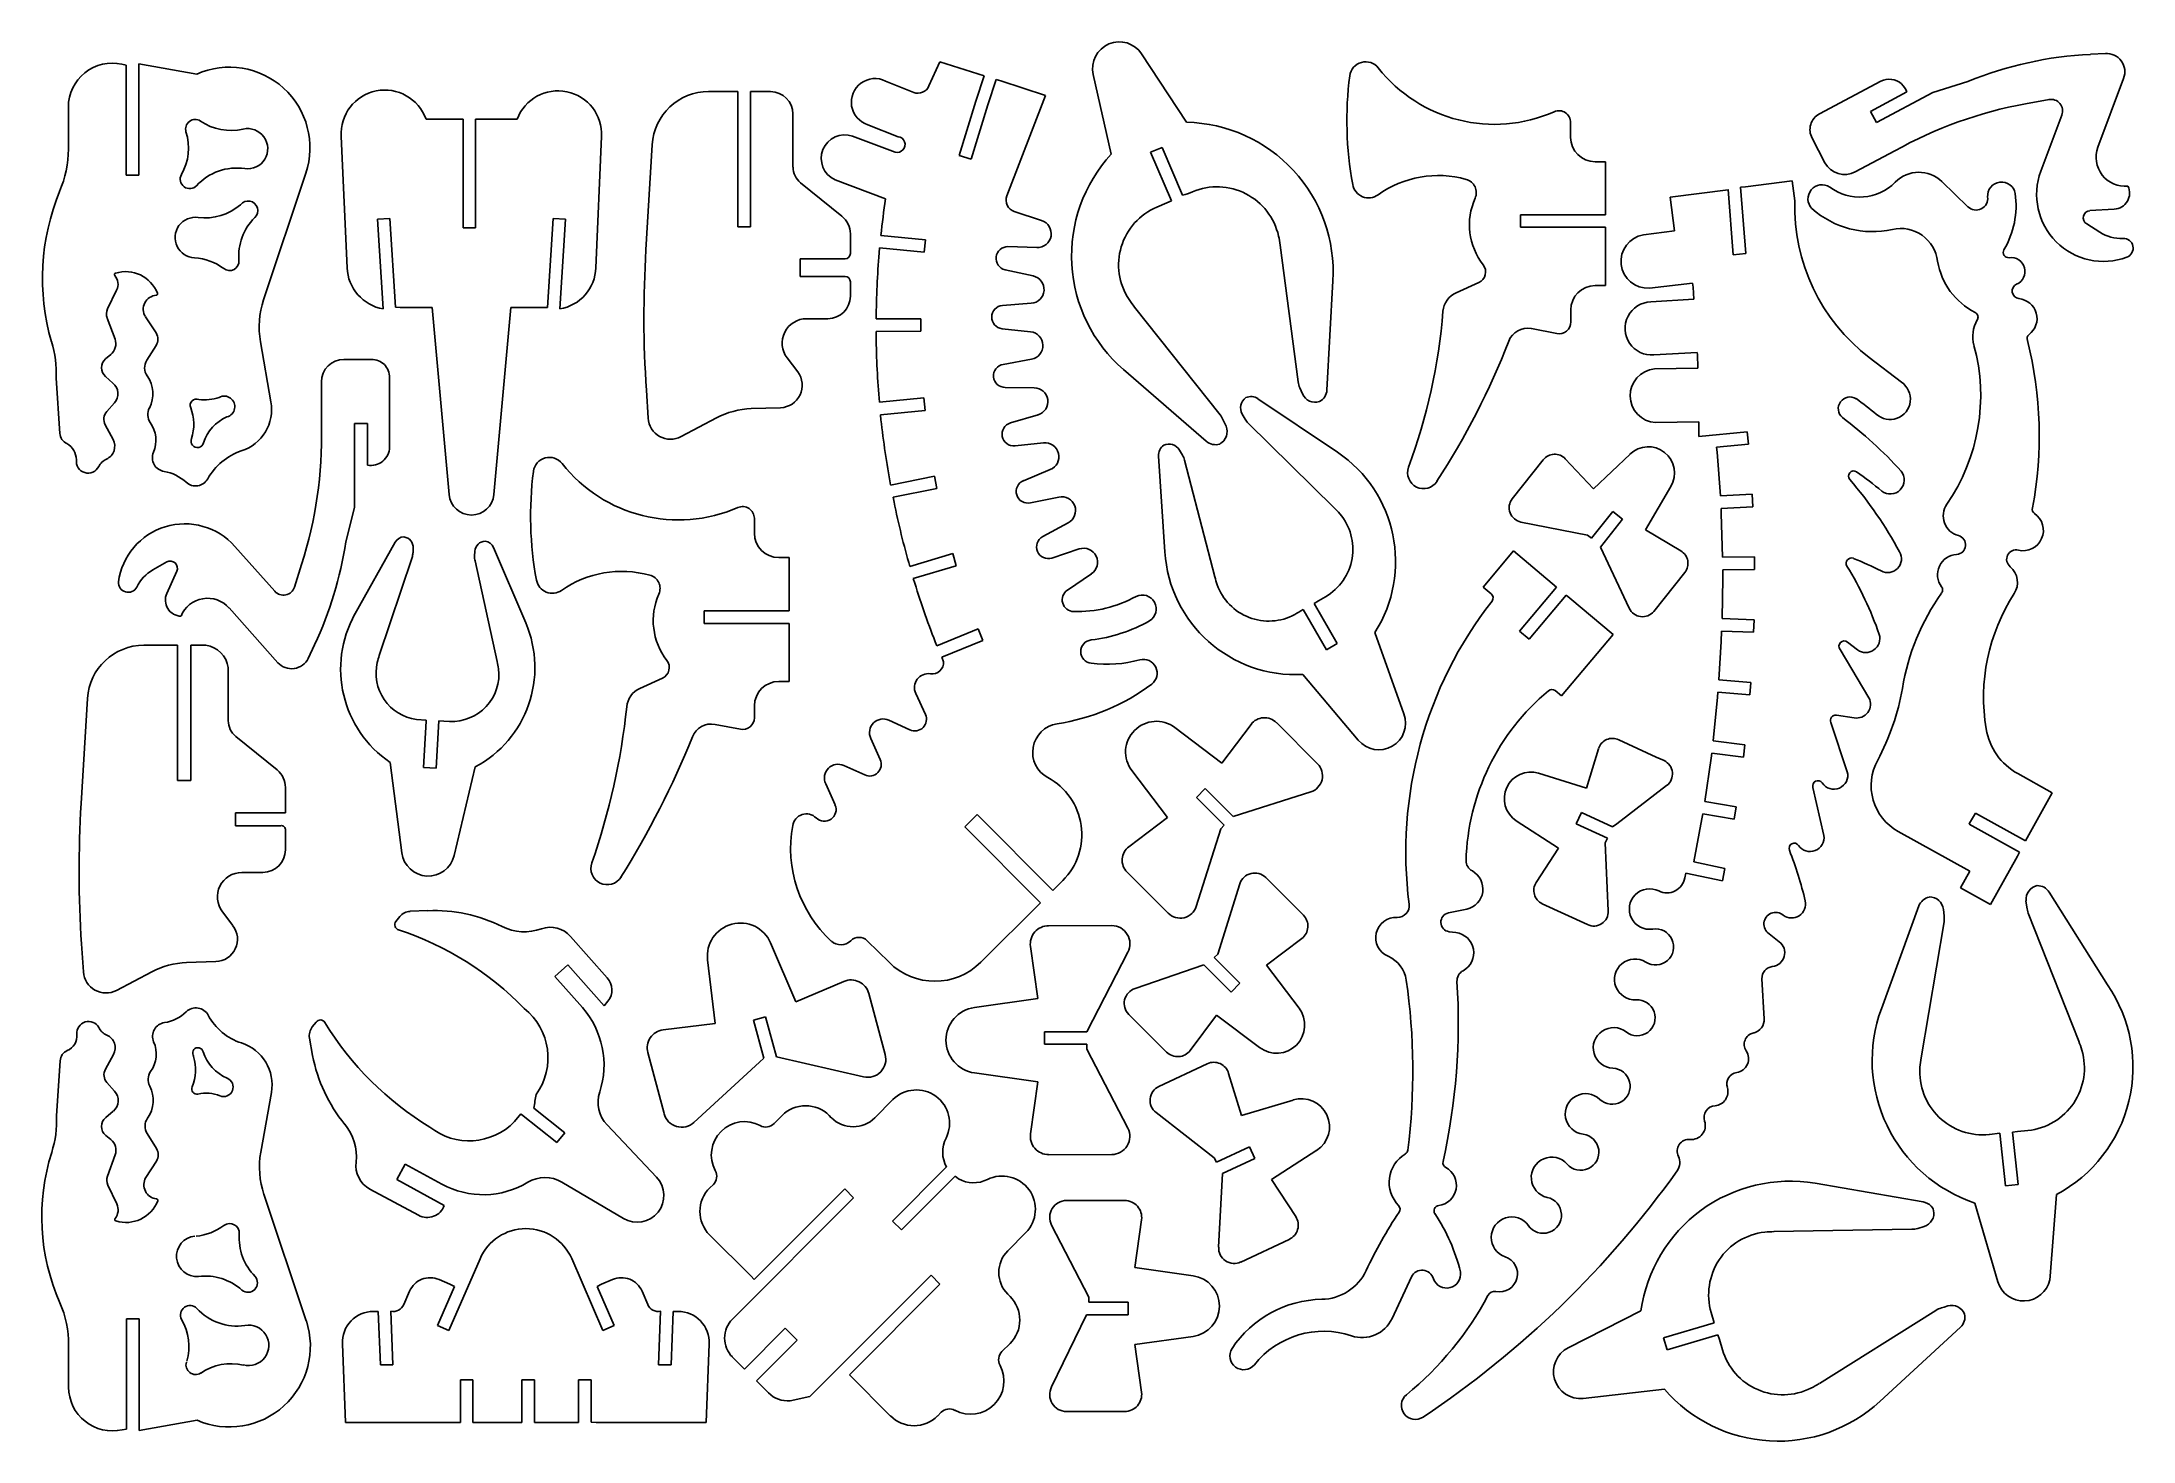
# Model space of a CAD drawing. Extents: x -4 to 498, y -170 to 167.
import ezdxf

# ---------------------------------------------------------------- set-up
doc = ezdxf.new("R2010")
doc.units = 0
doc.header["$MEASUREMENT"] = 0

msp = doc.modelspace()

# ---------------------------------------------------------------- linework, layer by layer
at = {"linetype": 'Continuous'}
for p, q in [((16.01, 160.92), (14.94, 161.1)), ((16.01, 134.45), (16.01, 160.92)), ((19.01, 161.22), (19.01, 134.45)), ((32.94, 158.76), (19.01, 161.22)), ((208.93, 155.89), (211.55, 161.73)), ((211.55, 161.73), (222.16, 158.32)), ((260.05, 163.59), (270.85, 147.17)), ((488.08, 163.5), (491.68, 163.69)), ((198.51, 157.06), (205.26, 154.34)), ((222.16, 158.32), (220.17, 152.22)), ((223.07, 151.37), (225.06, 157.46)), ((225.06, 157.46), (226.2, 157.09)), ((226.2, 157.09), (236.94, 153.61)), ((252.73, 139.5), (248.43, 158.67)), ((422.97, 149.19), (437.68, 157.02)), ((450.22, 154.36), (458.67, 156.97)), ((496.07, 157.69), (489.88, 141.17)), ((2.08, 150.83), (2.08, 140.73)), ((155.97, 154.56), (163.01, 154.56)), ((163.01, 154.56), (163.01, 122.03)), ((166.01, 122.03), (166.01, 154.53)), ((166.01, 154.53), (170.84, 154.53)), ((220.17, 152.22), (216.22, 139.21)), ((219.11, 138.33), (223.07, 151.37)), ((236.94, 153.61), (227.68, 129.46)), ((443.98, 154.48), (435.22, 149.76)), ((436.64, 147.09), (450.22, 154.36)), ((478.14, 152.63), (472.52, 151.59)), ((88.04, 147.93), (96.95, 147.93)), ((96.95, 147.93), (96.95, 121.78)), ((99.95, 121.78), (99.95, 147.93)), ((99.95, 147.93), (109.96, 147.93)), ((176.24, 149.16), (176.24, 136.4)), ((201.51, 143.7), (194.24, 146.57)), ((363.16, 147.08), (363.16, 143.54)), ((435.22, 149.76), (436.64, 147.09)), ((476.18, 135.39), (481.23, 148.91)), ((69.06, 112.21), (67.67, 143.76)), ((130.26, 143.76), (128.87, 112.21)), ((140.91, 116.51), (142.42, 141.77)), ((190.55, 143.82), (200.78, 140)), ((264.98, 141.14), (262.2, 139.94)), ((269.84, 129.68), (264.98, 141.14)), ((424.26, 137.45), (421.2, 143.32)), ((216.22, 139.21), (219.11, 138.33)), ((262.2, 139.94), (267.19, 128.25)), ((369.03, 137.67), (371.53, 137.67)), ((371.53, 137.67), (371.53, 124.91)), ((441.06, 140.29), (431.56, 135.23)), ((19.01, 134.45), (16.01, 134.45)), ((49.01, 104.51), (59.15, 134.92)), ((178.07, 132.61), (188.02, 124.56)), ((198.51, 128.76), (186.35, 133.34)), ((387.06, 129.17), (401.03, 130.9)), ((401.02, 131.03), (402.25, 115.34)), ((403.99, 131.54), (405.19, 131.63)), ((405.26, 115.62), (403.99, 131.54)), ((405.19, 131.63), (416.37, 133.12)), ((416.37, 133.12), (417.03, 128.26)), ((452.4, 132.9), (458.65, 126.83)), ((229.42, 125.73), (235.99, 123.58)), ((266.08, 127.78), (263.72, 126.8)), ((267.19, 128.25), (266.08, 127.78)), ((269.84, 129.68), (269.84, 129.68)), ((388.11, 121.09), (387.06, 129.17)), ((493.83, 126.3), (487.99, 125.92)), ((79.36, 124.05), (76.36, 123.87)), ((76.36, 123.87), (77.75, 102.3)), ((80.71, 102.75), (79.36, 124.05)), ((96.95, 121.78), (99.95, 121.78)), ((118.58, 124.05), (117.23, 102.67)), ((121.58, 123.87), (118.58, 124.05)), ((120.19, 102.3), (121.58, 123.87)), ((163.01, 122.03), (166.01, 122.03)), ((371.53, 124.91), (351.13, 124.91)), ((351.13, 124.91), (351.13, 121.94)), ((351.13, 121.94), (371.55, 121.94)), ((371.55, 121.94), (371.56, 120.74)), ((371.56, 120.74), (371.56, 107.92)), ((380.65, 120.11), (388.11, 121.09)), ((487.2, 122.76), (490.39, 120.74)), ((190.04, 120.36), (190.04, 115.62)), ((196.96, 115.75), (197.07, 116.95)), ((197.07, 116.95), (207.78, 115.93)), ((208.07, 118.94), (197.4, 119.95)), ((207.78, 115.93), (208.07, 118.94)), ((234.82, 117.05), (227.91, 117.27)), ((297.66, 84.77), (293.34, 117.61)), ((402.25, 115.34), (405.26, 115.62)), ((188.75, 114.33), (178.01, 114.33)), ((178.01, 114.33), (178.01, 110.13)), ((227.21, 111.71), (233.97, 110.22)), ((11.49, 102.3), (13.67, 106.81)), ((178.01, 110.13), (188.75, 110.13)), ((190.04, 108.83), (190.04, 105.36)), ((306.03, 109.02), (304.58, 82.78)), ((335.62, 106.18), (341.08, 108.65)), ((371.56, 107.92), (369.06, 107.92)), ((392.49, 108.46), (382.14, 107.32)), ((81.79, 102.65), (80.71, 102.75)), ((89.49, 102.65), (81.79, 102.65)), ((93.6, 57.68), (89.49, 102.65)), ((108.44, 102.65), (104.34, 57.68)), ((116.15, 102.65), (108.44, 102.65)), ((117.23, 102.67), (116.15, 102.65)), ((233.49, 103.66), (226.58, 103.15)), ((258.35, 102.74), (278.94, 76.81)), ((363.19, 102.05), (363.19, 99.17)), ((382.42, 104), (392.81, 104.67)), ((13.29, 95.03), (11.37, 100.12)), ((20.59, 100.43), (23.18, 96.52)), ((184.64, 99.96), (179.53, 99.96)), ((206.97, 99.93), (196.23, 99.93)), ((196.23, 96.9), (206.96, 96.93)), ((196.23, 95.7), (196.23, 96.9)), ((206.96, 96.93), (206.97, 99.93)), ((226.52, 97.53), (233.37, 96.8)), ((359.84, 96.36), (353.72, 97.56)), ((10.99, 90.3), (12.25, 91.34)), ((23.18, 93.52), (20.94, 89.95)), ((50.78, 80), (48.25, 94.37)), ((174.85, 90.52), (177.38, 87.2)), ((393.6, 91.85), (383.18, 91.25)), ((434.94, 90.61), (442.67, 84.68)), ((-0.85, 85.66), (0.03, 72.39)), ((12.79, 84.46), (10.99, 86.07)), ((74.91, 90.17), (68.31, 90.17)), ((79.29, 69.11), (79.29, 85.78)), ((233.59, 90.2), (226.8, 88.97)), ((275.59, 70.5), (255.69, 87.71)), ((383.34, 87.87), (393.76, 88.06)), ((62.91, 84.77), (62.94, 73.97)), ((141.44, 76.06), (141, 82.78)), ((207.69, 80.92), (197.02, 79.88)), ((207.99, 77.91), (207.69, 80.92)), ((227.27, 83.45), (234.22, 83.35)), ((288, 80.73), (307.11, 67.88)), ((298.71, 81.9), (298.07, 83.35)), ((11.31, 77.63), (13.14, 79.72)), ((157.83, 76.09), (149.37, 71.63)), ((173.27, 78.55), (166.23, 78.33)), ((197.28, 76.87), (207.99, 77.91)), ((197.4, 75.68), (197.28, 76.87)), ((235.14, 76.85), (228.51, 74.89)), ((279.66, 75.58), (280.33, 74.13)), ((284.91, 75.83), (284.21, 77.03)), ((12.82, 70.88), (10.96, 74.48)), ((70.83, 54.56), (70.83, 74.73)), ((70.83, 74.73), (73.96, 74.73)), ((73.96, 74.73), (73.96, 64.75)), ((306.32, 54.52), (285.66, 74.82)), ((393.98, 75.2), (383.56, 75.01)), ((393.98, 71.63), (393.98, 75.2)), ((405.6, 72.77), (393.98, 71.63)), ((405.92, 69.8), (405.6, 72.77)), ((229.61, 69.42), (236.46, 70.12)), ((265.64, 43.94), (264.09, 66.93)), ((269.18, 68.35), (269.87, 67.15)), ((270.38, 65.95), (277.64, 37.91)), ((349.11, 56.67), (356.59, 66.05)), ((361.86, 66.3), (368.68, 59.1)), ((368.68, 59.1), (377.43, 67.4)), ((398.25, 69.04), (405.92, 69.8)), ((398.37, 67.85), (398.25, 69.04)), ((399.16, 57.36), (398.37, 67.85)), ((210.28, 62.07), (199.71, 59.98)), ((210.84, 59.11), (210.28, 62.07)), ((238.07, 63.68), (231.69, 61.02)), ((200.29, 57.02), (210.84, 59.11)), ((200.53, 55.85), (200.29, 57.02)), ((233.34, 55.72), (240.13, 57.08)), ((387.25, 59.6), (381.13, 49.21)), ((406.83, 57.77), (399.16, 57.36)), ((406.99, 54.77), (406.83, 57.77)), ((68.76, 46.32), (70.83, 54.56)), ((166.96, 51.99), (166.96, 48.42)), ((242.37, 50.89), (236.27, 47.57)), ((367.23, 47.92), (351.22, 51.08)), ((373.29, 53.65), (368.17, 47.18)), ((370.33, 45.06), (375.66, 51.77)), ((375.66, 51.77), (373.29, 53.65)), ((399.31, 54.36), (406.99, 54.77)), ((399.38, 53.16), (399.31, 54.36)), ((399.66, 42.61), (399.38, 53.16)), ((70.96, 28.97), (80.59, 46.21)), ((368.17, 47.18), (367.23, 47.92)), ((381.13, 49.21), (389.65, 44.16)), ((22.42, 39.58), (25.74, 41.48)), ((51.69, 34.43), (42.09, 45.23)), ((58.14, 40.91), (56.43, 35.41)), ((84.69, 42.55), (76.8, 19.02)), ((84.95, 44.82), (84.92, 43.66)), ((99.73, 42.87), (99.79, 44.07)), ((105.16, 17.54), (99.82, 41.76)), ((104.27, 44.98), (112.01, 26.82)), ((172.83, 42.55), (175.33, 42.58)), ((175.33, 42.58), (175.33, 29.76)), ((214.64, 43.5), (204.32, 40.4)), ((205.17, 37.51), (215.5, 40.57)), ((215.5, 40.57), (214.64, 43.5)), ((238.45, 42.42), (245.05, 44.6)), ((342.16, 35.45), (349.42, 44.13)), ((349.42, 44.13), (359.74, 35.43)), ((377.24, 30.36), (370.33, 45.06)), ((407.37, 42.68), (399.66, 42.61)), ((407.39, 39.68), (407.37, 42.68)), ((28.14, 39.27), (25.74, 33.93)), ((205.52, 36.36), (205.17, 37.51)), ((247.96, 38.6), (242.21, 34.72)), ((344.05, 33.83), (342.16, 35.45)), ((359.74, 35.43), (350.87, 24.87)), ((390.6, 38.98), (383.15, 29.6)), ((399.57, 27.87), (399.71, 37.61)), ((399.71, 37.61), (399.72, 39.61)), ((399.72, 39.61), (407.39, 39.68)), ((40.74, 30.42), (52.42, 17.26)), ((301.54, 31.47), (302.53, 32.16)), ((307.08, 21.92), (301.54, 31.47)), ((302.53, 32.16), (304.23, 33.14)), ((353.18, 22.92), (362.08, 33.53)), ((362.08, 33.53), (363, 32.76)), ((363, 32.76), (373.39, 24.08)), ((175.33, 29.76), (154.93, 29.76)), ((154.93, 29.76), (154.93, 26.73)), ((154.93, 26.73), (175.36, 26.73)), ((175.36, 26.73), (175.36, 12.77)), ((220.74, 25.43), (210.79, 21.36)), ((221.9, 22.63), (220.74, 25.43)), ((298.85, 30.04), (304.45, 20.38)), ((407.24, 27.61), (399.57, 27.87)), ((407.12, 24.61), (407.24, 27.61)), ((28.29, 21.46), (20.24, 21.46)), ((28.29, -11.04), (28.29, 21.46)), ((35.12, 21.46), (31.48, 21.46)), ((31.48, 21.46), (31.48, -11.04)), ((59.75, 18.3), (61.26, 21.58)), ((212.01, 18.62), (221.9, 22.63)), ((304.45, 20.38), (307.08, 21.92)), ((316.11, 24.49), (323.08, 4.97)), ((350.87, 24.87), (353.18, 22.92)), ((373.39, 24.08), (360.98, 9.3)), ((398.78, 13.18), (399.33, 22.37)), ((399.33, 22.37), (399.45, 24.87)), ((399.45, 24.87), (407.12, 24.61)), ((427.93, 20.48), (434.87, 8.86)), ((432.09, 20.35), (429.69, 22.21)), ((40.52, 3.33), (40.52, 16.09)), ((212.46, 17.51), (212.01, 18.62)), ((139.42, 11.07), (144.88, 13.56)), ((175.36, 12.77), (172.86, 12.77)), ((312.13, -1.34), (298.77, 14.45)), ((360.98, 9.3), (359.43, 10.56)), ((398.46, 8.95), (398.55, 10.15)), ((398.55, 10.15), (406.23, 9.58)), ((406.45, 12.55), (398.78, 13.18)), ((406.23, 9.58), (406.45, 12.55)), ((6.66, 8.67), (5.15, -16.6)), ((166.99, 6.9), (166.99, 4.02)), ((208.07, 4.85), (205.74, 9.87)), ((397.42, -1.5), (398.46, 8.95)), ((85.74, 3.61), (88.05, 3.42)), ((88.04, 3.2), (87.47, -7.91)), ((88.05, 3.42), (88.04, 3.2)), ((90.47, -8.07), (91.1, 3.31)), ((91.1, 3.31), (92.31, 3.23)), ((92.31, 3.23), (93.69, 3.17)), ((163.61, 1.28), (157.52, 2.45)), ((199.29, 3.46), (204.35, 1.12)), ((268.04, 1.69), (279.35, -6.84)), ((279.35, -6.84), (286.36, 2.45)), ((292.45, 2.86), (302.34, -7.03)), ((425.72, 2.89), (429.66, -8.95)), ((431.31, 4.02), (427.04, 4.66)), ((52.26, -8.51), (42.32, -0.43)), ((197.21, -6.02), (194.94, -0.93)), ((366.98, -12.87), (369.88, -3.4)), ((374.72, -1.25), (383.72, -5.44)), ((396.92, -5.7), (397.06, -4.51)), ((397.06, -4.51), (404.7, -5.43)), ((405.06, -2.45), (397.42, -1.5)), ((404.7, -5.43), (405.06, -2.45)), ((82.23, -28.44), (79.42, -6.71)), ((87.47, -7.91), (90.47, -8.07)), ((99.88, -7.79), (94.8, -29.1)), ((188.46, -7.44), (193.48, -9.71)), ((266.24, -19.94), (257.68, -8.67)), ((355.42, -9.3), (366.98, -12.87)), ((383.72, -5.44), (385.61, -6.27)), ((395.4, -16.09), (396.92, -5.7)), ((470.62, -9.37), (478.93, -13.98)), ((31.48, -11.04), (28.29, -11.04)), ((54.25, -18.78), (54.25, -12.71)), ((186.35, -16.88), (184.11, -11.83)), ((275.34, -13), (273.22, -15.12)), ((282.01, -19.67), (275.34, -13)), ((300.69, -13.79), (282.01, -19.67)), ((386.24, -12.27), (374.27, -21.46)), ((421.39, -12.71), (424.04, -24.27)), ((478.93, -13.98), (472.52, -25.55)), ((42.22, -21.9), (42.22, -18.78)), ((42.22, -18.78), (54.25, -18.78)), ((220.48, -19.22), (217.52, -22.19)), ((238.72, -37.45), (220.48, -19.22)), ((256.96, -26.95), (266.24, -19.94)), ((273.22, -15.12), (279.91, -21.81)), ((365.78, -18.71), (364.52, -21.45)), ((373.26, -22.2), (365.78, -18.71)), ((394.71, -20.26), (394.9, -19.08)), ((394.9, -19.08), (402.48, -20.34)), ((402.98, -17.35), (395.4, -16.09)), ((402.48, -20.34), (402.98, -17.35)), ((460.48, -18.87), (459.07, -21.32)), ((472.52, -25.55), (460.48, -18.87)), ((53.1, -21.9), (42.22, -21.9)), ((54.25, -24.27), (54.26, -23.01)), ((54.25, -27.74), (54.25, -24.27)), ((217.52, -22.19), (235.77, -40.44)), ((279.06, -22.66), (273.19, -41.29)), ((279.91, -21.81), (279.06, -22.66)), ((360.25, -27.27), (350.08, -20.73)), ((364.52, -21.45), (372, -24.92)), ((372, -24.92), (371.49, -26.01)), ((392.75, -30.62), (394.71, -20.26)), ((459.09, -32.8), (441.88, -23.29)), ((459.07, -21.32), (458.94, -21.57)), ((458.94, -21.57), (471.06, -28.29)), ((354.88, -35.54), (360.25, -27.27)), ((371.49, -26.01), (372.22, -42.37)), ((470.53, -29.26), (464.08, -40.85)), ((471.06, -28.29), (470.53, -29.26)), ((472.33, -25.44), (472.33, -25.44)), ((43.77, -33.14), (48.85, -33.14)), ((241.07, -35.1), (238.72, -37.45)), ((266.43, -42.93), (256.55, -33.05)), ((289.86, -34.38), (298.96, -43.41)), ((390.6, -34.47), (390.85, -33.3)), ((390.85, -33.3), (399.63, -35.16)), ((400.26, -32.23), (392.75, -30.62)), ((399.63, -35.16), (400.26, -32.23)), ((456.88, -36.84), (459.09, -32.8)), ((278.34, -52.75), (283.64, -35.86)), ((464.08, -40.85), (456.88, -36.84)), ((472.61, -39.97), (472.8, -41.51)), ((492.19, -60.18), (478.2, -37.91)), ((41.62, -45.93), (39.09, -42.59)), ((81.76, -43.75), (80.81, -44.92)), ((88.48, -42.33), (84.22, -42.49)), ((235.77, -40.44), (221.4, -54.71)), ((338.21, -41.95), (333.79, -42.87)), ((367.2, -45.68), (356.34, -40.66)), ((446.87, -41.2), (437.84, -65.89)), ((447.41, -77.7), (452.91, -45.05)), ((452.94, -43.6), (452.75, -42.05)), ((473.15, -42.93), (485.31, -73.69)), ((131.59, -58.47), (122.78, -48.52)), ((170.87, -50.07), (176.91, -64.25)), ((199.33, -54.74), (194.08, -49.57)), ((237.69, -45.97), (252.85, -45.93)), ((298.55, -49.03), (290.08, -55.41)), ((333.98, -47.39), (335.59, -47.61)), ((410.91, -47.89), (413.31, -49.79)), ((5.24, -50.32), (5.72, -57.05)), ((30.51, -54.81), (37.52, -54.55)), ((157.55, -69.43), (155.72, -54.18)), ((235.11, -63.46), (233.34, -50.95)), ((256.74, -52.34), (246.85, -71.42)), ((277.49, -53.6), (278.34, -52.75)), ((283.68, -59.79), (277.49, -53.6)), ((13.61, -61.5), (22.11, -57.02)), ((118.99, -58.15), (122.15, -55.34)), ((125.62, -65.64), (118.99, -58.15)), ((122.15, -55.34), (130.86, -65.23)), ((176.91, -64.25), (188.49, -59.32)), ((258.47, -61.06), (274.96, -55.31)), ((274.96, -55.31), (281.56, -61.91)), ((281.56, -61.91), (283.68, -59.79)), ((290.08, -55.41), (297.88, -65.77)), ((409.14, -58.69), (409.71, -68.29)), ((130.86, -65.23), (131.78, -64.09)), ((194.46, -62.26), (198.41, -76.88)), ((219.85, -65.61), (235.11, -63.46)), ((61.64, -69.11), (60.69, -70.28)), ((145.01, -70.98), (157.55, -69.43)), ((169.67, -67.85), (166.76, -68.64)), ((166.76, -68.64), (169.2, -77.77)), ((172.26, -77.48), (169.67, -67.85)), ((266.05, -76.31), (256.96, -67.28)), ((278.05, -67.44), (271.71, -75.93)), ((288.41, -75.24), (278.05, -67.44)), ((60.03, -72.97), (60.79, -77.13)), ((246.85, -71.42), (236.72, -71.42)), ((236.72, -71.42), (236.72, -74.42)), ((236.72, -74.42), (246.88, -74.42)), ((246.88, -74.42), (246.88, -75.62)), ((-0.76, -91.66), (0.09, -78.4)), ((12.92, -76.88), (10.99, -80.45)), ((145.26, -91.12), (141.35, -76.44)), ((168.22, -78.78), (152.43, -93.24)), ((169.2, -77.77), (168.22, -78.78)), ((172.26, -77.48), (172.26, -77.48)), ((193.2, -82.28), (172.26, -77.48)), ((246.88, -75.62), (256.74, -94.6)), ((264.19, -84.59), (275.81, -79.12)), ((11.34, -83.67), (13.2, -85.72)), ((235.11, -83.51), (219.85, -81.33)), ((233.34, -95.95), (235.11, -83.51)), ((280.96, -81.46), (284.08, -91.6)), ((50.87, -86.01), (48.32, -100.38)), ((113.94, -89.79), (121.37, -95.7)), ((195.95, -92.1), (200.24, -87.74)), ((284.08, -91.6), (296.46, -87.84)), ((12.88, -90.49), (11.05, -92.04)), ((110.83, -91.15), (109.29, -93.02)), ((111.03, -91.31), (110.83, -91.15)), ((119.49, -98.07), (111.03, -91.31)), ((143.43, -106.38), (131.56, -93.84)), ((171.69, -93.52), (173.65, -91.57)), ((184.93, -91.57), (185.46, -92.1)), ((277.52, -101.7), (263.53, -90.87)), ((470.53, -95.42), (469.33, -95.55)), ((473.08, -95.17), (470.53, -95.42)), ((11.05, -96.33), (12.32, -97.34)), ((23.24, -99.52), (21.03, -95.92)), ((121.37, -95.7), (119.49, -98.07)), ((285.98, -99.1), (278.02, -102.79)), ((287.24, -101.86), (285.98, -99.1)), ((302.12, -99.93), (291.25, -106.98)), ((466.36, -95.84), (463.8, -96.11)), ((467.68, -108.49), (466.36, -95.84)), ((469.33, -95.55), (470.69, -108.18)), ((13.33, -101.04), (11.46, -106.12)), ((20.68, -106.47), (23.24, -102.52)), ((81.06, -106.98), (83.05, -103.28)), ((83.05, -103.28), (91.86, -108.08)), ((213.16, -103.94), (200.18, -116.95)), ((252.85, -100.94), (237.69, -100.98)), ((278.02, -102.79), (277.52, -101.7)), ((278.56, -123.18), (279.47, -105.49)), ((279.47, -105.49), (287.24, -101.86)), ((279.47, -105.49), (279.47, -105.49)), ((11.59, -108.3), (13.74, -112.82)), ((49.07, -110.51), (59.27, -140.89)), ((74.53, -109.25), (86.24, -115.53)), ((92.43, -113.2), (81.06, -106.98)), ((120.66, -107.58), (135.51, -116.32)), ((156.22, -108.97), (157.11, -108.14)), ((188.68, -109.21), (166.95, -130.98)), ((190.83, -111.37), (188.68, -109.21)), ((202.29, -119.07), (215.2, -106.17)), ((215.2, -106.17), (216.06, -106.82)), ((291.25, -106.98), (297.09, -115.85)), ((447.88, -112.28), (421.93, -107.86)), ((470.69, -108.18), (467.68, -108.49)), ((478.42, -130.15), (479.91, -110.58)), ((161.68, -140.51), (190.83, -111.37)), ((241.99, -112), (255.98, -112)), ((448.41, -112.44), (447.88, -112.28)), ((460.33, -112.6), (460.33, -112.63)), ((460.33, -112.63), (465.85, -131.51)), ((166.11, -130.12), (156.19, -120.24)), ((200.18, -116.95), (202.29, -119.07)), ((232.23, -119.7), (227.87, -124.06)), ((247.39, -135.24), (238.39, -117.9)), ((260.02, -116.61), (258.38, -128.13)), ((412.04, -119.48), (445.14, -118.91)), ((446.59, -118.69), (448.11, -118.22)), ((295.48, -121.34), (283.89, -126.78)), ((93.51, -143.2), (101.02, -125.99)), ((123.06, -125.95), (130.55, -143.2)), ((166.95, -130.98), (166.11, -130.12)), ((209.46, -129.96), (180.31, -159.11)), ((211.58, -132.08), (209.46, -129.96)), ((258.38, -128.13), (272.43, -130.09)), ((324.92, -130.34), (320.24, -140.35)), ((478.35, -131.05), (478.42, -130.15)), ((82.71, -136.98), (84.09, -133.82)), ((94.86, -132.69), (90.82, -142.03)), ((91.17, -131.01), (93.79, -132.14)), ((93.79, -132.14), (94.86, -132.69)), ((129.19, -132.68), (130.26, -132.14)), ((133.24, -142.03), (129.19, -132.68)), ((130.26, -132.14), (132.85, -131.01)), ((139.96, -133.82), (141.32, -136.98)), ((190.04, -153.65), (211.58, -132.08)), ((227.87, -134.54), (228.41, -135.08)), ((247.39, -136.44), (247.39, -135.24)), ((19.07, -140.45), (16.07, -140.45)), ((16.07, -140.45), (16.07, -166.93)), ((19.07, -167.26), (19.07, -140.45)), ((75.38, -138.65), (76.58, -138.66)), ((76.58, -138.66), (77.09, -151.47)), ((80.08, -151.47), (79.58, -138.62)), ((144.44, -138.62), (143.94, -151.47)), ((146.94, -151.47), (147.44, -138.66)), ((147.44, -138.66), (148.64, -138.65)), ((238.39, -156.81), (246.82, -139.5)), ((246.76, -139.5), (256.83, -139.5)), ((256.83, -136.44), (247.39, -136.44)), ((256.83, -139.5), (256.83, -136.44)), ((380.05, -138.52), (362.56, -147.4)), ((397.67, -141.39), (396.95, -138.93)), ((450.29, -138.86), (422.94, -155.95)), ((450.95, -138.4), (450.29, -138.86)), ((452.96, -137.6), (452.27, -137.8)), ((453.79, -137.32), (452.96, -137.6)), ((130.55, -143.2), (133.24, -142.03)), ((174.35, -142.69), (164.59, -152.51)), ((167.46, -155.35), (177.22, -145.6)), ((177.22, -145.6), (174.35, -142.69)), ((272.43, -144.65), (258.38, -146.64)), ((385.52, -145), (397.42, -141.46)), ((386.38, -147.89), (385.52, -145)), ((398.57, -144.29), (386.38, -147.89)), ((397.42, -141.46), (397.67, -141.38)), ((398.91, -145.44), (398.57, -144.29)), ((399.63, -147.87), (398.91, -145.44)), ((437.49, -160.28), (456.85, -142.44)), ((2.15, -156.84), (2.15, -146.73)), ((68.68, -165.33), (67.93, -146.42)), ((156.09, -146.42), (155.34, -165.33)), ((164.59, -152.51), (161.68, -149.61)), ((228.41, -146.35), (226.48, -148.28)), ((258.38, -146.64), (260.02, -158.1)), ((77.09, -151.47), (80.08, -151.47)), ((99.32, -155.1), (96.32, -155.1)), ((96.32, -155.1), (96.32, -165.33)), ((99.32, -165.33), (99.32, -155.1)), ((114.09, -155.1), (111.09, -155.1)), ((111.09, -155.1), (111.09, -165.33)), ((114.09, -165.33), (114.09, -155.1)), ((127.71, -155.1), (124.71, -155.1)), ((124.71, -155.1), (124.71, -165.33)), ((127.71, -165.3), (127.71, -155.1)), ((143.94, -151.47), (146.94, -151.47)), ((170.37, -158.26), (167.46, -155.35)), ((189.82, -153.87), (190.04, -153.65)), ((199.71, -163.79), (189.82, -153.87)), ((180.31, -159.11), (175.53, -160.11)), ((366.16, -159.55), (385.71, -157.38)), ((33, -164.8), (19.07, -167.26)), ((96.32, -165.33), (68.68, -165.33)), ((111.09, -165.33), (99.32, -165.33)), ((124.71, -165.33), (114.09, -165.33)), ((128.91, -165.33), (127.71, -165.3)), ((155.34, -165.33), (128.91, -165.33)), ((211.86, -162.9), (210.98, -163.79)), ((255.98, -162.71), (241.99, -162.71)), ((16.07, -166.93), (15, -167.1))]:
    msp.add_line(p, q, dxfattribs=at)
for p, q in [((373.26, -22.2), (374.27, -21.46)), ((90.82, -142.03), (93.5, -143.2))]:
    msp.add_line(p, q)
for points in [[(33.82, 147.46, 0.207078), (44.08, 145.53, -1.202337), (44.46, 136.02, 0.252371), (32.91, 131.92, -0.873748), (29.24, 134.6, 0.212305), (30.35, 144.87, -0.701834), (33.82, 147.46)], [(43.07, 113.98, -0.654831), (39.41, 111.99, 0.149478), (32.4, 114.58, -1.050448), (33.28, 124.28, 0.211366), (43.45, 127.34, -1.086471), (46.86, 124.25, 0.218547), (43.07, 113.98)], [(34.58, 70.15, -1.085183), (31.67, 71.13, 0.172731), (31.48, 78.55, -0.669607), (33.45, 80.54, 0.109295), (38.34, 81.05, -1.121223), (40.2, 76.34, 0.218322), (34.58, 70.15)]]:
    msp.add_lwpolyline(points, format="xyb", dxfattribs=at)
for centre, radius, start, end in [((254.68, 160.09), 6.41, 33.1262, 192.8193), ((12.6, 150.85), 10.52, 77.1604, 180.0561), ((313.91, 157.83), 3.87, 38.6198, 172.2922), ((492.42, 74.35), 89.25, 92.7869, 112.2213), ((491.96, 159.29), 4.41, 338.7402, 93.6366), ((40.77, 141.05), 19.37, 341.5557, 113.8626), ((195.95, 151.99), 5.68, 63.2729, 252.4715), ((206.31, 156.97), 2.83, 248.3142, 337.4856), ((392.87, 147.57), 83.49, 172.579, 190.6033), ((344.86, 182.19), 35.52, 218.1504, 293.8375), ((439.72, 153.07), 4.45, 47.7748, 117.1776), ((439.11, 152.55), 5.24, 21.7003, 46.7125), ((78.15, 144.41), 10.5, 19.5858, 183.5461), ((119.78, 144.23), 10.49, 357.4457, 159.3524), ((155.98, 140.98), 13.58, 90.0365, 176.6668), ((170.84, 149.13), 5.4, 0.3364, 90), ((490.4, 52.44), 100.75, 100.2229, 119.3178), ((478.62, 149.89), 2.79, 339.3991, 100.0207), ((270.06, 111.15), 36.03, 356.6213, 88.7423), ((360.35, 147.13), 2.81, 358.9846, 113.8471), ((425, 145.38), 4.32, 118.047, 208.4415), ((188.69, 138.49), 5.65, 70.7847, 245.553), ((201.3, 141.82), 1.89, 253.9503, 83.8076), ((369.03, 143.54), 5.87, 180, 270), ((496.4, 138.74), 6.95, 159.542, 275.9128), ((-22.8, 140.6), 24.88, 336.2005, 0.2914), ((181.1, 136.41), 4.85, 180.0969, 231.4952), ((279.34, 115.04), 36.14, 137.4165, 229.1444), ((429.04, 140.06), 5.44, 208.6815, 297.6017), ((278.18, 116.51), 15.14, 12.6434, 112.8333), ((314.62, 132.87), 3.88, 189.9314, 305.3383), ((331.32, 109.61), 24.76, 74.2195, 125.7282), ((337.19, 130.25), 3.3, 335.6711, 74.8844), ((423.58, 128.78), 3.37, 56.708, 224.3716), ((432.65, 141.15), 11.97, 232.9343, 315.5469), ((446.86, 127.17), 7.97, 45.9729, 135.3182), ((466.73, 129.45), 3.35, 9.8695, 184.2462), ((491.24, 129.8), 16.07, 159.6417, 290.3583), ((493.69, 130.12), 3.82, 272.0856, 26.4696), ((50.9, 109.68), 55.04, 157.7106, 196.0851), ((405.61, 98.31), 209.34, 171.6344, 174.065), ((230.31, 128.41), 2.83, 158.3241, 251.6565), ((269.59, 112.91), 15.08, 112.9128, 213.5693), ((268.52, 138.04), 8.46, 278.983, 296.5605), ((354.42, 122.52), 15.58, 155.8709, 218.1003), ((462.87, 126.98), 45.86, 178.4056, 232.4726), ((435.71, 142.7), 21.83, 228.2161, 282.6565), ((460.61, 128.85), 2.8, 225.8078, 7.3223), ((449.36, 127.14), 20.86, 329.3395, 7.9376), ((488.07, 124.22), 1.7, 92.8167, 239.1108), ((184.67, 120.36), 5.37, 359.9683, 51.4257), ((234.97, 120.39), 3.35, 267.479, 72.2525), ((442.48, 112.68), 8.95, 6.9504, 102.798), ((495.54, 128.89), 9.64, 237.6978, 272.2357), ((405.47, 100.39), 265.05, 176.5132, 183.8087), ((188.75, 115.62), 1.29, 270, 0), ((405.62, 98.24), 209.39, 175.2041, 179.5389), ((227.88, 114.45), 2.82, 89.4347, 256.3152), ((268.17, 114.44), 25.37, 7.1947, 12.262), ((381.69, 113.75), 6.44, 99.306, 273.933), ((468.41, 115.88), 1.27, 150.2551, 277.125), ((496.04, 116.93), 2.33, 289.8081, 93.1198), ((13.46, 110.57), 0.317, 96.8046, 224.3154), ((15.88, 103.1), 8.17, 21.2325, 107.5206), ((79.58, 112.66), 10.53, 182.4435, 259.9799), ((118.47, 112.56), 10.41, 279.5055, 358.071), ((339.91, 111.21), 2.82, 294.5728, 37.1559), ((468.19, 116.63), 17.08, 189.6887, 242.8189), ((469.04, 111.31), 3.34, 292.948, 98.0417), ((10.84, 108.26), 3.18, 333.0229, 41.2271), ((23.44, 102.23), 3.36, 93.8659, 212.1635), ((23.22, 105.9), 0.316, 268.0405, 30.0354), ((188.75, 108.83), 1.29, 0, 90), ((233.27, 106.97), 3.33, 273.912, 77.8385), ((337.85, 101.25), 5.41, 114.3368, 174.5878), ((369.06, 102.05), 5.87, 90, 180), ((12.98, 74.92), 380.99, 4.4777, 5.0496), ((471.09, 106.59), 1.81, 114.63, 263.0992), ((14.05, 101.06), 2.84, 154.0755, 199.2891), ((68.67, 97.94), 20.73, 161.5326, 189.9157), ((184.64, 105.36), 5.4, 270, 0), ((226.83, 100.34), 2.82, 95.0973, 263.6152), ((278.18, 118.49), 25.32, 213.3496, 218.4676), ((195.22, 112.36), 137.65, 339.5417, 355.5845), ((382.64, 97.62), 6.39, 91.9843, 274.8151), ((459.79, 100.31), 1.29, 329.0288, 62.3308), ((470.44, 99.99), 4.82, 306.9229, 84.8574), ((20.73, 95.02), 2.88, 328.5603, 31.4397), ((179.53, 94.08), 5.88, 90.0487, 217.2822), ((405.54, 98.21), 209.32, 180.6882, 185.0252), ((232.99, 93.49), 3.34, 280.4228, 83.4132), ((352.8, 92.8), 4.85, 79.1421, 158.6845), ((360.37, 99.14), 2.82, 259.3277, 0.7075), ((467.77, 95.66), 7.95, 149.8854, 195.3534), ((474.09, 95.17), 1.23, 127.8272, 202.9311), ((-26.18, 86.84), 25.35, 357.3238, 17.4332), ((10.1, 93.94), 3.38, 309.594, 18.9037), ((178.41, 160.23), 182.12, 326.936, 338.865), ((13.02, 74.09), 380.99, 2.1008, 2.6711), ((415.71, 81.48), 46.01, 325.3768, 15.2074), ((381.73, 71.79), 94.06, 349.4208, 14.0915), ((12.82, 88.18), 2.8, 130.8818, 229.1182), ((23.78, 88.12), 3.38, 147.1994, 214.7263), ((14.94, 81.9), 7.43, 332.6638, 35.3072), ((68.31, 84.77), 5.4, 90, 180), ((74.97, 85.85), 4.33, 359.1636, 90.8364), ((173.06, 83.95), 5.4, 272.2399, 36.996), ((227.22, 86.22), 2.78, 98.6133, 271.1848), ((383.89, 81.45), 6.44, 94.9194, 267.0513), ((10.66, 81.92), 3.32, 318.4496, 49.9388), ((234.21, 80.03), 3.32, 286.1797, 89.8468), ((286.86, 78.51), 3.03, 125.5364, 209.2128), ((286.32, 78.27), 2.98, 55.7139, 114.3466), ((301.8, 85.2), 4.16, 185.8656, 206.3612), ((301.76, 83.18), 3.31, 202.7214, 288.4574), ((301.21, 83.01), 3.38, 298.3019, 356.1611), ((430.31, 78.32), 2.82, 58.5614, 229.242), ((378.36, 5.87), 91.97, 50.6997, 54.4896), ((439.94, 80.62), 4.89, 227.0836, 56.0602), ((13.39, 75.81), 2.77, 138.7982, 208.6472), ((24.6, 76.94), 3.43, 153.1843, 214.098), ((40.42, 78.17), 10.52, 287.8345, 10.0135), ((146.81, 76.36), 5.38, 183.2701, 298.4267), ((166.89, 59.02), 19.32, 91.945, 117.9447), ((405.58, 98.24), 209.4, 186.1852, 190.5267), ((274.26, 73.22), 5.9, 23.566, 37.4934), ((289.04, 78.15), 4.74, 209.2108, 224.5267), ((367.21, -5.27), 101.92, 42.3076, 53.0557), ((2.88, 72.58), 2.86, 183.7252, 246.3586), ((9.88, 69.27), 3.35, 293.906, 28.7602), ((15.73, 70.75), 7.38, 336.8232, 35.2474), ((-37.77, 71.71), 100.73, 342.1939, 1.2855), ((229.29, 72.2), 2.8, 106.2633, 276.6112), ((277.79, 73.03), 3.36, 229.0375, 287.6963), ((277.24, 72.81), 3.36, 297.9281, 23.1918), ((-0.76, 65.89), 4.77, 1.8124, 58.4703), ((6.83, 65.67), 2.84, 172.5036, 334.098), ((12.77, 62.73), 3.79, 113.6963, 153.3149), ((25.61, 66.55), 3.35, 157.2945, 261.3468), ((48.38, 54.24), 14.71, 108.7962, 150.416), ((74.78, 69.19), 4.51, 259.5021, 358.9659), ((117.71, 62.75), 3.87, 38.6198, 172.2922), ((236.8, 66.78), 3.35, 292.254, 95.8185), ((267.06, 67.12), 2.97, 124.94, 183.5991), ((266.62, 66.89), 2.94, 29.6608, 115.4686), ((265.78, 64.72), 4.76, 14.9678, 30.702), ((289.31, 41.56), 31.77, 327.5064, 55.9301), ((359.34, 63.87), 3.51, 43.903, 141.5823), ((381.82, 62.85), 6.33, 329.1187, 133.9672), ((23.43, 53.16), 10.21, 47.1299, 80.5664), ((32.66, 63.08), 3.33, 226.946, 331.6406), ((196.95, 52.47), 83.78, 172.5967, 190.5817), ((148.71, 87.2), 35.62, 218.2308, 293.6765), ((232.67, 58.42), 2.78, 110.453, 283.9441), ((327.81, 62.95), 3.85, 160.2655, 327.2399), ((431.2, 62.11), 1.25, 55.6734, 221.5436), ((354.52, -3.72), 99.81, 28.5046, 40.6361), ((379.12, -12.17), 91.96, 50.2402, 54.9714), ((439.99, 61.19), 3.36, 232.4278, 39.4883), ((98.97, 58.15), 5.39, 185.0425, 354.9575), ((405.62, 97.99), 209.37, 191.6118, 195.964), ((240.84, 53.84), 3.32, 297.3603, 102.4651), ((351.89, 54.52), 3.51, 142.4251, 259.0413), ((457.62, 52.57), 4.91, 145.6267, 255.3798), ((30.06, 34.57), 16.08, 41.5421, 172.3542), ((164.12, 51.96), 2.84, 0.5869, 112.8833), ((297.67, 44.53), 13.15, 299.9436, 40.4551), ((290.83, 38.68), 22.15, 40.4969, 45.6419), ((471.91, 49.07), 4.88, 256.5887, 55.6777), ((475.4, 54.13), 1.27, 162.3049, 234.565), ((-19.81, 59.66), 89.56, 334.8431, 351.4379), ((82.82, 44.95), 2.56, 91.7592, 150.4158), ((82.39, 44.97), 2.56, 356.7158, 82.2291), ((102.38, 43.91), 2.59, 92.7542, 176.5065), ((101.97, 44.02), 2.49, 22.6781, 83.5821), ((172.83, 48.42), 5.87, 180, 270), ((237.6, 45.1), 2.81, 118.2842, 287.6029), ((455.79, 45.6), 2.3, 273.7244, 75.0924), ((26.59, 39.99), 1.71, 334.9663, 119.7402), ((80.46, 43.97), 4.46, 341.4373, 355.9437), ((103.86, 42.66), 4.14, 177.2019, 192.5963), ((246.1, 41.41), 3.36, 303.5244, 108.1491), ((297.06, 45.88), 31.48, 183.5349, 273.1031), ((387.88, 41.16), 3.48, 321.2495, 59.4831), ((430.67, 41.16), 1.29, 68.3917, 211.0486), ((357.89, -3.46), 84.08, 19.1161, 31.5194), ((396.25, -42.74), 91.97, 63.1611, 67.7046), ((439.36, 42.25), 3.32, 241.6437, 29.9589), ((456.22, 38.45), 4.87, 93.3726, 217.0773), ((470.23, 42.12), 2.27, 76.0138, 231.5859), ((465.48, 36.52), 5.07, 328.4274, 48.7707), ((16.47, 36.55), 2.36, 176.0438, 331.3108), ((27.1, 31.33), 9.49, 119.5552, 154.487), ((53.78, 36.3), 2.8, 221.8009, 341.5533), ((118.39, 37.82), 3.86, 190.9111, 304.9671), ((135.14, 13.71), 25.5, 74.8176, 124.77), ((141, 35.13), 3.29, 335.6484, 75.5553), ((405.54, 98.26), 209.38, 197.1945, 201.5465), ((299.13, 43.32), 22.16, 194.1416, 199.2569), ((290.6, 40.42), 13.15, 199.5938, 298.3182), ((451.28, 34.77), 1.29, 324.836, 35.164), ((29.3, 32.33), 3.9, 155.8656, 267.7893), ((35.56, 25.84), 6.91, 41.485, 157.9962), ((158.3, 27.41), 15.65, 156.0105, 217.7645), ((243.77, 32.38), 2.81, 123.7471, 269.07), ((244.55, 58.97), 29.41, 268.3992, 298.8203), ((260.2, 30.19), 3.35, 301.3287, 116.1509), ((421.52, -28.19), 97.98, 142.0297, 187.3886), ((343.27, 32.85), 1.26, 323.1373, 51.3691), ((380.43, 31.82), 3.5, 204.5412, 320.8318), ((496.33, 2.57), 54.08, 144.4369, 170.9299), ((508.26, 8.91), 45.85, 147.0235, 189.5021), ((94.7, 15.76), 27.17, 150.8947, 235.7897), ((87.1, 16.12), 27.11, 298.1327, 23.2499), ((243.72, 59.38), 36.87, 276.5479, 299.6237), ((260.6, 92.22), 73, 299.7633, 301.5943), ((20.25, 7.85), 13.61, 90.0286, 176.5415), ((34.23, 15.17), 6.35, 8.3334, 82.0027), ((248.24, 19.94), 2.83, 96.4136, 263.5864), ((428.89, 21.26), 1.24, 49.6825, 219.2852), ((434.09, 23.09), 3.39, 233.959, 16.8547), ((55.72, 20.34), 4.51, 223.0453, 333.1458), ((87.28, 14.76), 11.25, 166.7016, 262.1251), ((94.77, 13.03), 18.94, 161.566, 166.829), ((94.26, 14.45), 11.3, 267.121, 7.0227), ((86.72, 13.24), 18.93, 7.8662, 13.1168), ((143.73, 16.1), 2.79, 294.4519, 38.0755), ((209.68, 17.36), 2.78, 261.5243, 3.1359), ((251.67, 47.45), 30.55, 262.9673, 285.0719), ((260.45, 14.74), 3.32, 307.7254, 104.6595), ((141.65, 6.17), 5.38, 114.5085, 174.5722), ((172.86, 6.9), 5.87, 90, 180), ((208.78, 11.29), 3.35, 81.4586, 205.0469), ((231.77, 53.48), 51.52, 278.8669, 306.5871), ((393.06, -31.78), 55.06, 129.7942, 178.4318), ((358.65, 9.58), 1.25, 51.1479, 131.0987), ((384, 21.79), 59.89, 332.1627, 349.7151), ((-31.87, 24.5), 169.11, 340.8994, 353.951), ((431.91, 7.31), 3.34, 259.6562, 27.4474), ((45.36, 3.34), 4.85, 180.1436, 231.0441), ((156.6, -2.32), 4.85, 79.1413, 158.6846), ((164.13, 4.09), 2.86, 259.5622, 358.6659), ((197.92, 0.46), 3.29, 65.2947, 205.119), ((205.52, 3.68), 2.81, 245.4495, 24.5505), ((240.77, -4.26), 6.91, 98.7766, 241.7993), ((263.59, -4.22), 7.4, 52.9833, 217.0167), ((289.58, 0.01), 4.04, 44.7683, 142.9386), ((317.07, 2.73), 6.41, 219.5023, 20.4133), ((426.88, 3.39), 1.27, 82.875, 203.3852), ((477.93, 3.84), 15.1, 189.5492, 241.0451), ((-50.55, 81.42), 218.59, 328.0406, 337.9741), ((373.22, -4.4), 3.49, 64.7056, 163.2194), ((48.79, -12.73), 5.46, 0.1746, 50.5177), ((187.09, -10.43), 3.29, 65.2947, 205.119), ((194.66, -7.17), 2.8, 245.1462, 24.3662), ((299.45, -9.91), 4.07, 287.763, 44.9217), ((353.58, -15.4), 6.37, 73.1764, 236.773), ((384.1, -9.46), 3.53, 307.3343, 64.6837), ((426.43, -9.79), 3.34, 212.9431, 14.5358), ((447.98, -12.27), 12.59, 151.057, 241.057), ((230.08, -24.05), 15.59, 314.8387, 61.5648), ((422.61, -12.35), 1.27, 36.0169, 196.4658), ((269.71, -32.72), 265.05, 176.5132, 183.8087), ((179.46, -22.41), 3.33, 45.3719, 170.7238), ((183.79, -18.05), 2.81, 224.9222, 24.6335), ((53.32, -22.83), 0.95, 348.6382, 103.4791), ((206.02, -27.35), 30.34, 169.6003, 227.3477), ((420.71, -24.76), 3.36, 214.6507, 8.3366), ((48.85, -27.74), 5.4, 270, 0), ((88.58, -27.61), 6.4, 187.4858, 346.4735), ((259.41, -30.18), 4.05, 127.2757, 225.0174), ((416.9, -27.35), 1.25, 33.0193, 201.4129), ((330.53, -61.21), 91.52, 13.4029, 21.4065), ((43.77, -39.02), 5.88, 90.0485, 217.2822), ((131.61, -32.17), 3.92, 160.1241, 327.3699), ((287.21, -37.03), 3.75, 44.9408, 161.8966), ((340.8, -30.32), 2.78, 179.0009, 242.9266), ((337.13, -37.12), 4.95, 282.5644, 60.9545), ((386.31, -33.7), 4.36, 243.2935, 349.8366), ((357.82, -37.48), 3.51, 146.645, 245.0588), ((382.14, -41.94), 4.87, 63.0778, 278.8958), ((416.28, -40.73), 3.36, 232.9289, 12.5416), ((450.04, -42.35), 3.37, 101.4593, 159.9817), ((449.45, -42.36), 3.32, 5.4587, 91.3407), ((475.99, -39.62), 3.39, 101.782, 185.7532), ((475.33, -39.66), 3.36, 31.3521, 90.6445), ((81.82, -45.72), 1.28, 141.704, 253.004), ((84.37, -45.81), 3.32, 92.5076, 141.7918), ((90.01, -78.78), 36.48, 63.4286, 92.3957), ((269.31, -40.07), 4.06, 224.828, 342.4872), ((296.23, -46.03), 3.78, 307.6782, 43.9676), ((321.19, -48.81), 4.87, 86.6557, 247.1007), ((321.57, -41.15), 2.8, 268.0312, 7.3644), ((334.26, -45.11), 2.29, 101.9138, 262.8906), ((368.72, -42.53), 3.5, 244.248, 2.6317), ((412.42, -45.53), 2.8, 49.2795, 237.2394), ((447.57, -44.21), 5.4, 351.0207, 6.4886), ((478.14, -40.96), 5.36, 185.899, 201.5735), ((37.35, -49.19), 5.37, 271.796, 37.2772), ((58.1, -117.75), 74.56, 44.1073, 71.7527), ((111.69, -35.42), 12, 243.4633, 290.0501), ((117.92, -52.82), 6.49, 41.5122, 109.0774), ((163.6, -53.24), 7.94, 23.5198, 186.7884), ((187.75, -47.12), 3.42, 228.0494, 314.2731), ((192.11, -51.54), 2.79, 45.0018, 134.9982), ((237.65, -50.32), 4.36, 89.3964, 188.3346), ((252.86, -50.31), 4.38, 332.3503, 90.0744), ((334.99, -52.46), 4.89, 298.1864, 82.9101), ((383.56, -51.05), 4.35, 237.4565, 98.7892), ((411.28, -52.44), 3.34, 276.1063, 52.5642), ((31.1, -74.15), 19.35, 91.7751, 117.712), ((210.35, -43.66), 15.63, 225.1639, 315), ((316.32, -60.08), 7.41, 8.0479, 66.294), ((378.61, -58.85), 4.9, 57.7568, 273.2299), ((11.12, -56.7), 5.41, 183.6989, 297.4552), ((128.38, -61.39), 4.34, 321.5444, 42.3168), ((190.2, -63.39), 4.41, 14.8781, 112.7217), ((171.77, -80.98), 153.46, 352.9307, 8.2213), ((182.84, -69.31), 153.32, 347.4407, 3.7107), ((338.65, -59.23), 2.81, 118.8446, 183.1635), ((411.95, -58.55), 2.81, 96.4303, 182.8764), ((463.6, -79.9), 34.74, 298.0009, 34.6033), ((259.6, -64.63), 3.75, 107.5627, 225.0496), ((379.15, -68.07), 4.33, 231.9897, 93.5421), ((6.93, -71.77), 2.81, 28.1942, 185.7701), ((25.67, -72.55), 3.35, 98.6536, 202.7055), ((23.85, -60.04), 9.29, 278.176, 314.9541), ((32.72, -69.08), 3.38, 28.5443, 133.0879), ((48, -60.81), 14, 208.4208, 252.1458), ((63.5, -72.4), 3.52, 142.9825, 189.2624), ((62.67, -69.89), 1.29, 32.1944, 142.6781), ((127.47, -30.48), 74.56, 211.2894, 238.9261), ((102.25, -77.7), 15.11, 324.4469, 51.5921), ((109.99, -79.42), 20.84, 341.8459, 41.391), ((220.96, -73.47), 7.94, 98.001, 261.999), ((292.48, -69.84), 6.76, 232.9696, 37.0304), ((406.34, -68.45), 3.37, 282.7855, 2.6383), ((471.75, -78.33), 36.12, 159.854, 251.5595), ((0.25, -72.39), 3.9, 293.3928, 4.9518), ((12.83, -68.74), 3.82, 206.46, 246.4777), ((10.08, -75.27), 3.27, 330.3641, 67.9031), ((15.95, -76.8), 7.25, 324.4316, 23.9973), ((33.22, -76.54), 1.27, 13.1077, 203.3092), ((40.48, -84.18), 10.55, 350.0219, 72.2188), ((145.56, -75.3), 4.36, 97.1845, 195.1302), ((373.48, -75.32), 4.88, 51.9632, 267.8374), ((407.65, -74.44), 2.77, 101.7645, 214.9235), ((461.59, -82.81), 25.41, 15.8446, 21.0253), ((2.95, -78.58), 2.86, 113.6414, 176.2748), ((22.14, -80.58), 10.53, 337.0572, 17.4665), ((31.41, -77.46), 0.769, 3.3837, 33.4858), ((44.43, -72.97), 10.51, 198.2074, 246.4251), ((96.83, -70.37), 36.67, 190.6346, 219.483), ((194.19, -78.02), 4.37, 256.9558, 15.0902), ((268.71, -73.67), 3.75, 224.8015, 322.8691), ((277.39, -82.48), 3.71, 15.9315, 115.2336), ((373.13, -84.52), 4.33, 226.8449, 87.8125), ((402.55, -77.89), 3.39, 278.8312, 33.4372), ((462.22, -81.06), 15.14, 175.7822, 275.9806), ((472.4, -82.01), 25.36, 170.2213, 175.3301), ((471.54, -80.14), 15.11, 275.876, 16.3971), ((13.46, -81.81), 2.82, 151.0848, 221.2255), ((15.19, -87.93), 7.3, 323.9643, 28.0972), ((24.57, -82.93), 3.33, 144.8458, 207.8719), ((33, -85.2), 1.27, 156.108, 280.2064), ((39.38, -84.73), 2.3, 248.1986, 68.1986), ((205.9, -93.4), 7.99, 333.2182, 135.0136), ((265.77, -87.93), 3.7, 115.3612, 232.5908), ((397.58, -85.85), 3.39, 274.7647, 16.7131), ((403.49, -84), 2.8, 98.5628, 198.0556), ((10.75, -87.96), 3.32, 310.1025, 42.3197), ((35.25, -94.66), 8.46, 67.2355, 103.9149), ((534.03, -163.51), 426.51, 169.595, 170.046), ((137.32, -88.39), 7.93, 161.7745, 223.3797), ((179.29, -97.14), 7.93, 44.6785, 135.3215), ((298.47, -94.27), 6.74, 302.7399, 107.3594), ((366.77, -91.2), 4.89, 45.9385, 262.8498), ((398.06, -92.05), 2.83, 93.9042, 198.0403), ((-26.12, -92.75), 25.38, 342.3721, 2.4656), ((12.88, -94.19), 2.82, 130.4622, 229.5378), ((23.84, -94.12), 3.34, 145.4049, 212.6364), ((59.37, -101.32), 11.93, 353.1545, 39.8405), ((98.41, -82.55), 15.1, 231.3702, 316.1042), ((149.49, -89.99), 4.38, 195.0278, 312.0838), ((164.59, -101.01), 7.97, 61.607, 208.393), ((169.72, -91.55), 2.79, 241.2616, 314.9986), ((190.71, -86.86), 7.41, 225, 315), ((252.81, -96.55), 4.39, 270.5879, 26.4839), ((392.21, -94), 3.33, 263.9911, 18.7899), ((47.18, -115.89), 51.49, 162.532, 203.6723), ((10.07, -99.94), 3.44, 341.4126, 49.1805), ((20.88, -101.02), 2.8, 327.5432, 32.4568), ((68.74, -103.95), 20.73, 170.0843, 198.4674), ((219.64, -100.35), 7.41, 153.0703, 209.0129), ((237.7, -96.57), 4.4, 171.937, 269.9744), ((322.77, -99.69), 1.3, 300.4323, 352.1904), ((365.59, -100.38), 4.36, 221.1926, 82.506), ((391.58, -100.12), 2.82, 84.2211, 206.5735), ((77.62, -103.57), 6.46, 172.6141, 241.4026), ((155.12, -106.16), 2.81, 315.0052, 28.886), ((327.47, -107.64), 7.93, 120.6613, 224.5131), ((197.12, 31.75), 235.34, 303.7005, 324.5247), ((330.87, -108.37), 4.86, 276.8222, 62.0103), ((333.73, -102.94), 1.27, 166.9279, 243.106), ((358.6, -106.46), 4.9, 40.9461, 257.0598), ((386.05, -102.87), 3.35, 324.2283, 26.3314), ((14.11, -107.06), 2.81, 160.4696, 206.166), ((23.7, -108.18), 3.47, 150.4936, 262.9173), ((101.78, -89.83), 20.77, 241.4954, 301.1324), ((116.62, -114.4), 7.93, 59.3287, 121.1155), ((138.79, -110.81), 6.42, 239.1672, 43.7353), ((161.81, -114.62), 7.95, 134.6781, 225.0009), ((219.64, -100.35), 7.39, 241.0572, 296.8501), ((226.51, -114.12), 8, 315.6891, 116.2137), ((415.89, -143.55), 36.19, 80.4063, 172.0227), ((10.62, -114.22), 3.42, 321.4463, 24.3037), ((15.95, -109.07), 8.2, 252.4658, 338.6415), ((23.25, -111.97), 0.349, 344.3852, 86.6902), ((88.32, -111.68), 4.38, 241.6418, 339.7264), ((241.98, -116.04), 4.04, 89.8169, 207.4479), ((255.98, -116.07), 4.08, 352.4902, 89.9927), ((411.7, -174.66), 107.9, 146.2871, 154.8628), ((320.89, -114.07), 1.27, 326.1012, 43.0489), ((331.61, -114.47), 1.28, 97.2512, 212.6141), ((293.44, -139.74), 44.51, 13.7707, 33.5288), ((356.58, -115.51), 4.37, 214.7709, 77.7259), ((447.16, -115.04), 3.32, 286.5544, 11.6565), ((447.35, -115.6), 3.33, 31.8333, 71.4012), ((449.02, -114.67), 1.43, 12.4286, 35.5089), ((13.53, -116.57), 0.322, 137.3254, 261.5547), ((32.94, -125.4), 4.87, 95.2113, 275.2113), ((31.59, -107.55), 13.07, 275.3609, 307.1139), ((40.85, -119.84), 2.32, 356.3657, 126.2763), ((56.21, -121), 13.08, 175.5464, 224.985), ((112.05, -130.77), 12.02, 23.6165, 156.5476), ((293.91, -117.9), 3.79, 294.5512, 32.7767), ((349, -120.86), 4.92, 35.6768, 251.047), ((411.45, -134.64), 15.12, 96.2476, 196.502), ((412.35, -144.84), 25.36, 90.6871, 95.762), ((445.06, -113.55), 5.37, 270.7832, 286.5219), ((233.12, -129.3), 7.41, 135, 225), ((282.32, -123.36), 3.76, 177.1888, 294.8074), ((346.09, -129.62), 4.31, 258.3146, 72.3907), ((34.96, -143.32), 13.17, 47.8155, 96.8843), ((45.22, -131.76), 2.3, 231.8981, 40.8963), ((89.02, -135.9), 5.35, 66.2695, 157.0685), ((135.03, -135.89), 5.35, 22.8383, 113.9986), ((271.4, -137.37), 7.35, 278.0612, 81.9388), ((303.16, -123.76), 11.98, 270.882, 334.9989), ((327.46, -131.56), 2.83, 15.3098, 154.4251), ((333.35, -129.68), 3.36, 199.7694, 9.2219), ((222.81, -140.72), 7.95, 314.8397, 45.1603), ((274.28, -98.1), 78.17, 309.201, 331.9977), ((344.89, -135.62), 1.8, 79.4975, 152.8788), ((472.04, -129.67), 6.46, 196.5945, 347.685), ((-23.22, -146.71), 25.37, 359.942, 23.5661), ((31.32, -139.51), 2.29, 43.9419, 208.523), ((18.12, -147.09), 12.93, 344.3176, 30.1109), ((42.6, -129.12), 13.05, 222.4234, 278.4675), ((75.41, -146.13), 7.48, 90.2009, 182.1761), ((80.12, -135.86), 2.82, 258.8723, 336.5493), ((143.91, -135.84), 2.83, 203.6921, 280.8863), ((148.61, -146.14), 7.49, 357.8658, 89.7571), ((166.23, -145.06), 6.43, 134.9998, 225.0002), ((303.8, -162.18), 26.44, 90.988, 146.4208), ((313.04, -136.97), 7.96, 251.5332, 334.864), ((453.84, -143.02), 5.45, 106.6655, 122.0166), ((454.74, -140.54), 3.36, 21.5055, 106.4353), ((454.58, -139.98), 3.35, 312.7264, 11.4486), ((40.79, -146.97), 19.46, 246.3956, 18.1998), ((45.38, -146.82), 4.87, 255.3329, 100.101), ((303.79, -164.67), 21.24, 71.5372, 141.5769), ((228.47, -150.27), 2.81, 135.0052, 208.886), ((284.59, -149.34), 3.33, 147.5408, 320.2443), ((365.49, -153.14), 6.45, 117.0062, 275.9822), ((414.13, -143.57), 15.13, 196.5096, 296.6426), ((32.64, -151.53), 2.29, 163.2476, 302.8446), ((41.23, -164.3), 13.09, 77.1258, 124.1348), ((218.94, -155.37), 8, 241.9066, 27.9261), ((12.66, -156.85), 10.52, 179.9438, 282.8396), ((174.92, -153.71), 6.43, 225, 275.5237), ((242.02, -158.65), 4.07, 153.1339, 269.6012), ((255.95, -158.61), 4.11, 270.4476, 7.0696), ((325.82, -161.26), 3.35, 129.442, 304.0813), ((413.01, -133.7), 36.14, 220.9262, 312.6522), ((409.5, -134.44), 25.37, 296.738, 301.9775), ((205.34, -158.24), 7.9, 224.5133, 315.4867), ((213.84, -164.88), 2.79, 61.2612, 134.999)]:
    msp.add_arc(centre, radius, start, end, dxfattribs=at)

doc.saveas('drawing.dxf')
